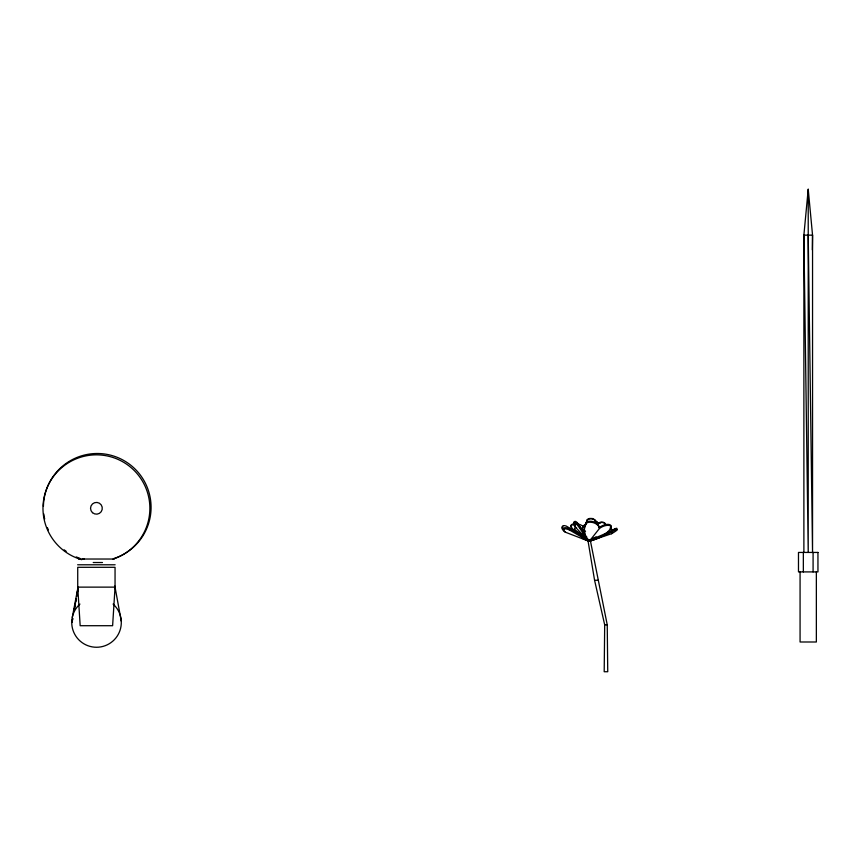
<?xml version="1.0" encoding="UTF-8"?>
<svg xmlns="http://www.w3.org/2000/svg" width="861" height="861" viewBox="0 0 861 861"><rect width="100%" height="100%" fill="white"/><g stroke="black" fill="none" stroke-linecap="round" stroke-linejoin="round"><path stroke-width="1.29" d="M803.883 552.439L803.883 235.15L808.221 189.269L812.547 235.15L812.547 552.439L808.221 235.15L808.221 189.269M808.221 235.15L808.221 552.439L803.883 235.15L812.547 235.15L812.353 249.894M587.869 539.912L594.574 580.271L604.691 624.828L604.196 671.731L607.737 671.731L607.242 624.828L590.226 539.912M115.051 587.127L112.619 625.71L80.17 625.71L77.727 587.127L77.727 567.302L115.051 567.302L115.051 587.127L77.727 587.127M584.533 535.962A23.043 13.722 9.1 0 1 574.395 530.096L574.481 529.332A6.049 2.443 21.3 0 1 576.601 527.502M72.701 618.575L72.012 622.481L72.722 618.575M76.134 599.062L74.078 610.772L75.294 604.261M76.597 596.458L77.964 588.644M75.757 601.667L76.22 599.062M76.694 596.458L77.856 589.946M72.292 617.337L77.974 587.374M589.344 540.116L588.752 541.203L565.365 532.195A7.964 2.174 25.6 0 1 563.568 529.009A7.964 2.174 25.6 0 1 569.186 529.816L569.778 528.729L589.344 540.116L589.462 541.085A30.318 19.039 -9.7 0 0 602.668 535.746M576.579 523.24L577.344 522.692A23.043 0.56 56.3 0 1 584.458 533.422M575.449 525.813L574.685 526.362L585.146 537.522M575.342 522.261A6.049 1.873 56.8 0 0 574.685 526.362A6.049 1.733 51.7 0 1 574.481 523.434A6.049 1.733 51.7 0 1 578.032 525.705L578.796 525.156L585.394 534.993M589.322 541.235L611.525 533.734A7.964 0.893 -28.9 0 0 617.003 530.075A7.964 0.893 -28.9 0 0 615.346 529.935A30.318 5.091 -24.6 0 1 589.322 541.235L588.849 540.105A30.318 5.091 -24.6 0 0 590.85 539.438M588.461 539.912L589.355 539.912M82.731 558.854L84.324 558.854M78.577 559.026L114.201 559.026M93.225 562.524L102.47 562.524M77.641 564.784L115.137 564.784M594.574 580.271L598.04 580.271M604.691 624.828L607.242 624.828M569.186 529.816L588.752 541.203A30.318 1.076 30.6 0 0 587.256 540.245M579.431 527.879A6.049 2.443 21.3 0 1 582.466 529.063L585.545 531.259M578.032 525.705L586.718 538.706M586.158 536.145L586.858 537.199M592.917 538.706A30.318 5.091 -24.6 0 0 614.883 528.805L615.346 529.935M586.233 522.831A23.043 21.342 -15 0 1 587.385 519.452A6.049 5.693 32.4 0 1 597.093 523.972L597.179 524.349A6.049 4.822 -38 0 1 605.767 524.564M587.385 519.452L587.471 519.829A23.043 21.342 -15 0 0 586.33 523.208M114.847 586.04L121.272 621.179M584.748 533.088A30.318 19.48 -7.3 0 1 586.545 521.96A7.964 5.521 14.6 0 1 594.564 522.175A7.964 5.521 14.6 0 1 599.31 527.513A7.964 3.799 -25 0 1 606.919 524.392A7.964 3.799 -25 0 1 611.245 526.405L611.364 527.373A30.318 19.039 -9.7 0 1 604.497 534.52M599.31 527.513L599.439 528.482L589.462 541.085A30.318 19.48 -7.3 0 1 586.664 522.928L586.545 521.96M595.112 521.346A7.964 5.069 -22.9 0 1 597.211 522.089L597.222 523.058M574.061 523.725A7.964 4.337 20.2 0 0 570.854 525.522L570.854 526.491A30.318 19.426 1.5 0 0 573.211 531.033M816.357 571.908L816.357 641.994L800.073 641.994L800.073 571.908M813.085 552.439L813.085 571.908M803.345 552.439L803.345 571.908M575.105 525.038A6.049 1.733 51.7 0 1 574.879 524.349M574.771 523.779A6.049 1.733 51.7 0 1 578.796 525.156M582.908 534.563A23.043 13.722 9.1 0 1 574.481 529.332M574.395 530.096A6.049 2.443 21.3 0 1 574.674 528.794M612.537 532.302A7.964 3.487 -15.3 0 1 611.525 533.734M610.761 529.644A7.964 3.487 -15.3 0 1 612.558 531M610.298 528.525A7.964 3.487 -15.3 0 1 612.203 530.494M614.883 528.805A7.964 0.893 -28.9 0 1 616.541 528.945M582.327 529.031A6.049 4.316 -12.9 0 1 583.984 525.996M582.466 529.063A6.049 4.316 -12.9 0 1 585.814 524.123M574.696 524.048A6.049 1.873 56.8 0 1 577.344 522.692M586.664 522.928A7.964 5.521 14.6 0 1 594.693 523.144A7.964 5.521 14.6 0 1 599.439 528.482A7.964 3.799 -25 0 1 607.037 525.371A7.964 3.799 -25 0 1 611.364 527.373M611.245 526.405A30.318 19.039 -9.7 0 1 610.212 527.933M587.471 519.829A6.049 5.693 32.4 0 1 597.179 524.349M597.093 523.972A6.049 4.822 -38 0 1 606.004 525.016M584.544 526.125A7.964 5.069 -22.9 0 1 586.169 524.198M589.053 540.891A30.318 19.426 1.5 0 1 582.585 538.459M574.362 531.485A30.318 19.426 1.5 0 1 570.854 525.522M577.968 523.983A7.964 4.337 20.2 0 1 583.08 526.308M597.211 522.089A30.318 19.642 -1.1 0 1 597.609 523.671M565.365 532.195A7.964 2.551 31.6 0 1 562.857 526.717M580.788 534.756A30.318 1.076 30.6 0 0 566.204 526.039A7.964 2.551 31.6 0 0 564.02 529.418M564.041 529.16A7.964 2.174 25.6 0 1 569.778 528.729M570.854 526.491A7.964 4.337 20.2 0 1 572.059 525.318M596.522 537.479A23.043 11.193 -41.3 0 1 591.927 539.804M596.006 536.833A23.043 11.193 -41.3 0 1 592.928 538.491M596.425 523.757A6.049 4.337 -31.3 0 1 600.418 522.896M597.932 523.962A6.049 4.337 -31.3 0 1 598.955 523.66M81.72 559.682A53.447 53.447 0 0 1 52.424 477.941A53.447 53.447 0 0 1 139.245 476.316A53.447 53.447 0 0 1 113.039 559.101M113.103 604.067A24.775 24.775 0 0 1 114.352 639.691A24.775 24.775 0 0 1 78.706 639.701A24.775 24.775 0 0 1 79.933 604.078M43.416 506.3A53.834 53.834 0 0 1 92.288 453.725A53.834 53.834 0 0 1 149.975 496.474A53.834 53.834 0 0 1 113.889 558.531M79.858 558.294A53.834 53.834 0 0 1 76.274 556.927M66.2 551.331A53.834 53.834 0 0 1 64.155 549.813M48.367 529.913A53.834 53.834 0 0 1 47.355 527.578M44.686 519.011A53.834 53.834 0 0 1 43.814 513.974M817.95 552.439L798.481 552.439L798.481 571.908L817.95 571.908L817.95 552.439M92.493 512.672A5.876 5.876 0 0 0 102.168 509.508A5.876 5.876 0 0 0 94.592 502.706A5.876 5.876 0 0 0 92.493 512.672"/></g></svg>
